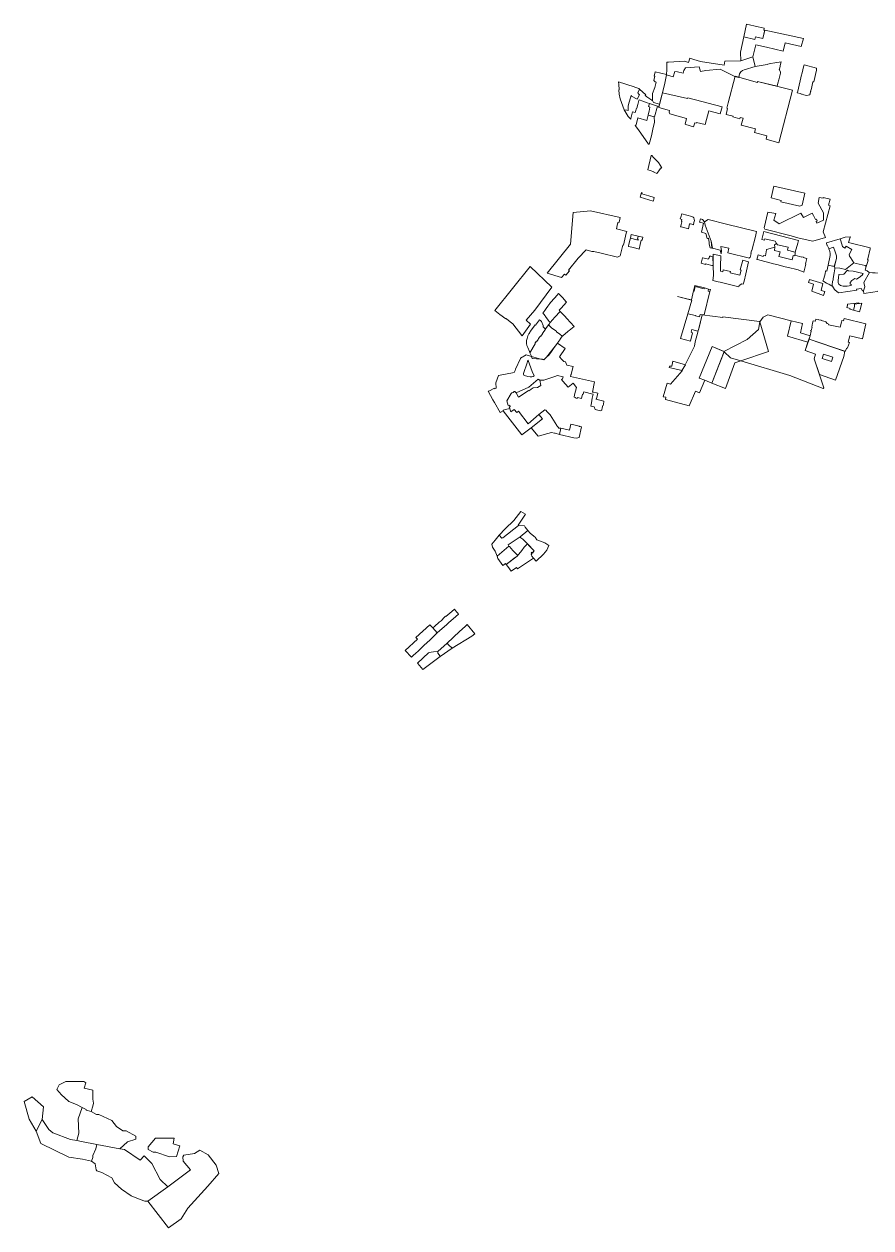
# Model space of a CAD drawing. Extents: x 1392105 to 1399213, y 355893 to 360805.
# Drawn here: x 1392105 to 1395560, y 355893 to 360805 of the extents above; entities that cross this region are included whole.
import ezdxf

# ---------------------------------------------------------------- set-up
doc = ezdxf.new("R2010")
doc.units = 0
doc.header["$MEASUREMENT"] = 0
doc.layers.add('Ранее утвержденные зоны регулирования застройки', color=52, linetype='Continuous')

msp = doc.modelspace()

# ---------------------------------------------------------------- linework, layer by layer
at = {"layer": 'Ранее утвержденные зоны регулирования застройки', "lineweight": 20}
for points in [[(1395127.1, 360779.7), (1395126.2, 360775.7), (1395119.3, 360746.4), (1395089.8, 360753.2), (1395087.2, 360742.5), (1395041.6, 360752.5), (1395028.3, 360691.2), (1395029.4, 360654.9), (1395078.6, 360671), (1395090.9, 360720.8), (1395134.2, 360711.2), (1395202.1, 360695.2), (1395209.8, 360728.3), (1395276.3, 360713.1), (1395285.8, 360745.7), (1395127.1, 360779.7)], [(1395053, 360805.2), (1395041.6, 360752.5), (1395087.2, 360742.5), (1395089.8, 360753.2), (1395119.3, 360746.4), (1395127.1, 360779.7), (1395123, 360780.6), (1395124.8, 360788.5), (1395100.2, 360794.2), (1395053, 360805.2)], [(1394728, 360650.4), (1394734.1, 360650.3), (1394799.9, 360654.2), (1394815.3, 360648.7), (1394821.6, 360666.3), (1394837.2, 360660.9), (1394865.3, 360652.7), (1394961.1, 360637.4), (1394963.8, 360653.5), (1395029.4, 360654.9), (1395078.6, 360671), (1395087.5, 360632.2), (1395042.4, 360618.4), (1395035.8, 360615.6), (1395029.7, 360610.9), (1395026.4, 360606.6), (1395024.2, 360601.6), (1395021.6, 360587.8), (1395004.4, 360591.8), (1394945.1, 360621.4), (1394887.1, 360615.9), (1394864.2, 360612), (1394859.5, 360630.4), (1394803, 360626.1), (1394797.3, 360615.3), (1394794.3, 360604.5), (1394771.5, 360610.7), (1394760.2, 360612), (1394753, 360589.7), (1394726.3, 360597.8), (1394728.1, 360619.5), (1394728, 360650.4)], [(1395193.9, 360650.5), (1395167.5, 360646.8), (1395151.1, 360644.8), (1395139.6, 360642.1), (1395137.3, 360640.5), (1395087.5, 360632.2), (1395042.4, 360618.4), (1395035.8, 360615.6), (1395029.7, 360610.9), (1395026.4, 360606.6), (1395024.2, 360601.6), (1395021.6, 360587.9), (1395097.2, 360567.4), (1395098.1, 360571.2), (1395177.9, 360551.2), (1395180.9, 360563.8), (1395184.2, 360577.3), (1395187.5, 360588.8), (1395191.2, 360604.9), (1395190.9, 360610.9), (1395186.3, 360619.7), (1395186.8, 360621), (1395189.4, 360633.3), (1395189.7, 360635.5), (1395192.9, 360646.6), (1395193.9, 360650.5)], [(1395338.7, 360625.7), (1395287.8, 360638.6), (1395287, 360636.2), (1395278.1, 360600.2), (1395277.7, 360600.3), (1395277.5, 360598.3), (1395261.4, 360531.2), (1395259.8, 360524.7), (1395272, 360521.6), (1395277.4, 360519.8), (1395280.1, 360518.8), (1395286.4, 360517.1), (1395296.9, 360514.4), (1395297.8, 360514.2), (1395310.9, 360516.5), (1395311.6, 360519.5), (1395311.8, 360520), (1395314.3, 360530.1), (1395314.6, 360531.5), (1395314.7, 360531.6), (1395315.4, 360534.4), (1395317.4, 360542.5), (1395322.6, 360569.9), (1395327.1, 360569.1), (1395338.8, 360616.9), (1395337.7, 360619.3), (1395338.1, 360623.7), (1395338.7, 360625.7)], [(1394680.1, 360610.8), (1394726.5, 360599.8), (1394726.3, 360597.8), (1394718.3, 360557.1), (1394698.1, 360478.6), (1394672.7, 360485.8), (1394669.2, 360493.3), (1394668.9, 360521.5), (1394678.6, 360547), (1394683.9, 360568.5), (1394680, 360569.6), (1394674.9, 360575.5), (1394678.6, 360592.6), (1394675.7, 360593.2), (1394680.1, 360610.8)], [(1395006.4, 360592), (1395097.2, 360567.4), (1395098.1, 360571.2), (1395240.9, 360535.3), (1395184, 360321.1), (1395132.8, 360334.9), (1395136.1, 360349.6), (1395085.3, 360363.1), (1395089, 360377.5), (1395030.6, 360392.9), (1395038.3, 360421.3), (1395026.3, 360424.6), (1395024.8, 360419.2), (1394996.8, 360426.5), (1394997.6, 360429.7), (1394980.6, 360434.1), (1394970, 360436.9), (1394975.3, 360460.9), (1394971.8, 360461.8), (1394977.4, 360483.8), (1395006.4, 360592)], [(1394530.5, 360569.2), (1394594.7, 360549.4), (1394597.2, 360548.1), (1394613.7, 360542.2), (1394616, 360540.2), (1394608.5, 360524.4), (1394613.5, 360518.7), (1394616.3, 360516.8), (1394607, 360498.5), (1394583.4, 360511.4), (1394583.9, 360512.3), (1394582, 360513.4), (1394571.4, 360477.4), (1394570, 360469.8), (1394569.4, 360452.2), (1394564.1, 360454), (1394553.2, 360455), (1394536.7, 360499.7), (1394532.9, 360519.6), (1394532, 360537), (1394533.5, 360537.2), (1394532.7, 360537.6), (1394531, 360558.2), (1394530.5, 360569.2)], [(1394616, 360540.2), (1394642, 360516.3), (1394639.2, 360513.6), (1394645.8, 360508.3), (1394666.7, 360494.2), (1394666.5, 360493.9), (1394669.2, 360493.3), (1394672.7, 360485.8), (1394698.1, 360478.6), (1394695.3, 360467.5), (1394689.2, 360469.9), (1394669.1, 360476.9), (1394656.4, 360481.2), (1394647.1, 360484.3), (1394647.1, 360484.2), (1394629, 360490.3), (1394613.9, 360495.4), (1394613.5, 360493.6), (1394609, 360477.2), (1394605, 360462.7), (1394603.4, 360462), (1394599.5, 360448.4), (1394598.3, 360445), (1394587.3, 360447.5), (1394581.2, 360419.4), (1394580, 360417.2), (1394570, 360428.4), (1394553.2, 360455), (1394564.1, 360454), (1394569.4, 360452.2), (1394570, 360469.8), (1394571.4, 360477.4), (1394582, 360513.4), (1394583.9, 360512.3), (1394583.4, 360511.4), (1394607, 360498.5), (1394616.3, 360516.8), (1394613.5, 360518.7), (1394608.5, 360524.4), (1394616, 360540.2)], [(1394656.4, 360481.2), (1394689.2, 360469.9), (1394677, 360426.2), (1394650.7, 360433.3), (1394652.5, 360440.9), (1394654.8, 360450.1), (1394658.2, 360465.8), (1394656.3, 360466.2), (1394656.6, 360467.8), (1394653.2, 360468.7), (1394655.5, 360477.3), (1394656.4, 360481.2)], [(1394710.1, 360525.1), (1394811.3, 360501.2), (1394812.5, 360504.9), (1394952.9, 360468.1), (1394945.6, 360438.9), (1394898.8, 360450.6), (1394884.5, 360394.9), (1394848.2, 360404), (1394847.4, 360400.6), (1394841.1, 360402), (1394836.7, 360386.2), (1394804.8, 360395.1), (1394802.3, 360397.3), (1394808.1, 360420.1), (1394740.3, 360439.1), (1394737, 360445.1), (1394738.8, 360452.8), (1394729.2, 360455.7), (1394694.6, 360465.1), (1394710.1, 360525.1)], [(1394650.7, 360433.3), (1394676.1, 360426.4), (1394677.1, 360404.3), (1394669.9, 360376.4), (1394664.3, 360349.3), (1394655.6, 360315.8), (1394653.3, 360315.8), (1394611.3, 360373.3), (1394597.9, 360391), (1394602.4, 360394.6), (1394609.7, 360422.6), (1394646.4, 360412.3), (1394650.7, 360433.1), (1394650.7, 360433.3)], [(1394650, 360211.1), (1394664.1, 360268.4), (1394666.8, 360268.5), (1394672.7, 360260.4), (1394693.5, 360239.9), (1394706.9, 360219.2), (1394704.9, 360218), (1394701.5, 360214.9), (1394700.4, 360214), (1394694.7, 360206), (1394690.9, 360200.9), (1394687.1, 360195.5), (1394674.2, 360200.5), (1394674.7, 360202), (1394659.7, 360207.4), (1394659.8, 360207.9), (1394650, 360211.1)], [(1395153.4, 360096), (1395194.1, 360085.5), (1395193, 360079.7), (1395270.7, 360062.2), (1395279.6, 360066), (1395291.2, 360114.8), (1395164.3, 360144.2), (1395153.4, 360096)], [(1394618.6, 360098.3), (1394624.3, 360117.3), (1394625.4, 360117), (1394626.9, 360116.6), (1394625.6, 360112.3), (1394654.3, 360104.8), (1394676, 360097.9), (1394674.3, 360091.2), (1394673, 360085.9), (1394671.8, 360082), (1394618.6, 360098.3)], [(1395374.9, 359934.4), (1395323.6, 359919), (1395267.5, 359931.9), (1395243.1, 359938.3), (1395235.4, 359940.9), (1395126.9, 359967.9), (1395124.4, 359974.4), (1395140.2, 360038.1), (1395172.1, 360031.9), (1395164.4, 360005.3), (1395185.7, 359989.6), (1395274.6, 360033.3), (1395284.5, 360015.7), (1395320.4, 360033.3), (1395326.1, 360023.5), (1395333.6, 360008.2), (1395337.8, 360009.4), (1395340.6, 360002.3), (1395336.9, 359999.8), (1395340.1, 359993.2), (1395366.2, 360004.6), (1395366.1, 360035.6), (1395345.5, 360074.2), (1395349.3, 360098.1), (1395365, 360094.6), (1395365.7, 360097), (1395393.5, 360090.2), (1395387.7, 360066), (1395393.5, 360064.2), (1395365, 359957.5), (1395374.9, 359934.4)], [(1394239.5, 359788.6), (1394334.8, 359907), (1394345.4, 360036), (1394416.4, 360042.6), (1394537, 360015.3), (1394533.8, 360002), (1394531.9, 359994), (1394527, 359995.2), (1394524.4, 359983.6), (1394521.5, 359969.9), (1394563.9, 359959.2), (1394562, 359951.4), (1394551.2, 359902.6), (1394548.2, 359903.4), (1394537.3, 359859.8), (1394526, 359854.1), (1394459, 359870.5), (1394429.3, 359877.7), (1394421.5, 359877.8), (1394397.9, 359884.5), (1394365.4, 359849.7), (1394326.4, 359801.5), (1394330.3, 359797.8), (1394314.9, 359780.9), (1394310.2, 359785.2), (1394297.1, 359770.5), (1394239.5, 359788.6)], [(1394783.7, 359977.7), (1394785.9, 359986.6), (1394786.1, 359987.5), (1394789, 359998.3), (1394789.2, 359999.2), (1394788.9, 359999.3), (1394787.8, 360001.5), (1394788.9, 360007.9), (1394782.2, 360009.8), (1394784.4, 360017.8), (1394788, 360031.3), (1394829.4, 360020.4), (1394834.5, 360017.4), (1394837.1, 360014.1), (1394839.4, 360009.2), (1394839.5, 360007.1), (1394839.7, 360003.9), (1394837.5, 359995), (1394835.6, 359986.5), (1394834.5, 359986.8), (1394824.2, 359989.7), (1394820.4, 359990.7), (1394815.2, 359969.6), (1394785.3, 359977.3), (1394783.7, 359977.7)], [(1394864.7, 360010.7), (1394861.3, 359997), (1394877.5, 359992.9), (1394868.4, 359955.7), (1394886.6, 359951.2), (1394891.4, 359930.5), (1394893.8, 359929.9), (1394896.9, 359931), (1394900.8, 359914.2), (1394899.6, 359907.5), (1394904.4, 359892), (1394913.2, 359890.4), (1394908.5, 359918.8), (1394884.3, 359984.4), (1394881, 359997.8), (1394873.5, 360008.4), (1394864.7, 360010.7)], [(1395073.5, 359880.8), (1395074.4, 359880.6), (1395088.9, 359939), (1395093.8, 359958.2), (1394971.3, 359988.9), (1394895.5, 360007.8), (1394881, 359997.8), (1394884.3, 359984.4), (1394908.5, 359918.8), (1394911.6, 359891.9), (1394911.8, 359890.6), (1394913.2, 359890.4), (1394944.5, 359882.6), (1394949.2, 359867.9), (1394950.5, 359880.4), (1394947.3, 359898), (1394980.7, 359890.3), (1394975.9, 359871.9), (1395064.4, 359849.3), (1395065.1, 359852.3), (1395067.9, 359852.8), (1395072, 359868.8), (1395070.7, 359869.1), (1395073.5, 359880.8)], [(1394570.5, 359897.9), (1394570.8, 359900.2), (1394572.5, 359906.2), (1394578.1, 359928.3), (1394578.8, 359931.6), (1394604.6, 359925.2), (1394610.3, 359924), (1394610.9, 359927), (1394608.2, 359927.6), (1394610.9, 359939.9), (1394629.1, 359936.1), (1394629.9, 359935.9), (1394629.8, 359935.5), (1394626.9, 359923.2), (1394626.1, 359923.4), (1394623.3, 359924.1), (1394619.2, 359906.4), (1394614.9, 359887.1), (1394591.9, 359892.9), (1394570.5, 359897.9)], [(1394578.8, 359931.6), (1394582, 359946.6), (1394610.9, 359939.9), (1394608.2, 359927.6), (1394610.9, 359927), (1394610.3, 359924), (1394604.6, 359925.2), (1394578.8, 359931.6)], [(1395123, 359959.2), (1395264.9, 359922.7), (1395261.5, 359910.6), (1395251.6, 359873.8), (1395244.1, 359875.7), (1395224.8, 359880.7), (1395219.4, 359882), (1395223, 359895.4), (1395179.1, 359905), (1395175.4, 359910.4), (1395169.2, 359919.6), (1395127.2, 359929.4), (1395125.4, 359922.9), (1395114.9, 359925.7), (1395118.9, 359942), (1395123, 359959.2)], [(1395099.5, 359863.2), (1395111.8, 359859.8), (1395120.6, 359857.4), (1395121.6, 359861.5), (1395129.9, 359859.2), (1395134.6, 359884.4), (1395134.2, 359885.9), (1395168.5, 359894.5), (1395167.1, 359881.1), (1395190, 359875.5), (1395185.9, 359861.3), (1395184.9, 359857.3), (1395239.1, 359843.8), (1395243.5, 359860.8), (1395249.5, 359859.2), (1395250.2, 359861.8), (1395277.8, 359854.3), (1395278, 359855.1), (1395284.6, 359853.5), (1395284.3, 359852.2), (1395298.6, 359848.6), (1395293.2, 359826.3), (1395294.5, 359826), (1395286.1, 359793.1), (1395263.1, 359801.7), (1395257.4, 359803.1), (1395223.6, 359811.6), (1395210.8, 359815.2), (1395176.6, 359823.7), (1395162.8, 359826.9), (1395097.1, 359844.4), (1395095.3, 359845), (1395099.5, 359863.2)], [(1395184.9, 359857.3), (1395190, 359875.5), (1395167.1, 359881.1), (1395168.5, 359894.5), (1395166.4, 359904.3), (1395175.4, 359910.4), (1395179.1, 359905), (1395223, 359895.4), (1395219.4, 359882), (1395251.6, 359873.8), (1395251.1, 359865.7), (1395250.2, 359861.8), (1395249.5, 359859.2), (1395243.5, 359860.8), (1395239.1, 359843.8), (1395184.9, 359857.3)], [(1395491, 359830.9), (1395477.1, 359852.3), (1395472.8, 359857.7), (1395471.1, 359864.6), (1395481.8, 359885), (1395459.5, 359898.8), (1395454, 359891.2), (1395444.9, 359897.6), (1395436.9, 359920.6), (1395434.5, 359929.1), (1395378.4, 359912.6), (1395381, 359903.2), (1395381.1, 359903), (1395388.6, 359889.6), (1395389, 359888.4), (1395407.7, 359894.9), (1395414.9, 359875.2), (1395420, 359858.9), (1395420.3, 359849.1), (1395411, 359815.9), (1395413.2, 359810.2), (1395433.6, 359808.6), (1395456.5, 359803.1), (1395491, 359830.9)], [(1395410.9, 359815.7), (1395420.3, 359849.1), (1395420, 359858.9), (1395414.9, 359875.2), (1395407.7, 359894.9), (1395389, 359888.4), (1395392.6, 359877.6), (1395394.5, 359868.6), (1395394.6, 359860.8), (1395386.1, 359821.6), (1395403.6, 359817.8), (1395406.5, 359817), (1395410.9, 359815.7)], [(1395541.2, 359816.1), (1395547.1, 359836.3), (1395548.7, 359842.5), (1395546.5, 359843.1), (1395547.4, 359846.6), (1395556.8, 359888.5), (1395557.7, 359892), (1395469.2, 359913.7), (1395473.7, 359931.5), (1395475.7, 359935.3), (1395476.7, 359936.9), (1395454.8, 359935.1), (1395434.5, 359929.1), (1395436.9, 359920.6), (1395444.9, 359897.6), (1395454, 359891.2), (1395459.5, 359898.8), (1395481.8, 359885), (1395471.1, 359864.6), (1395472.8, 359857.7), (1395477.1, 359852.3), (1395491, 359830.9), (1395500.6, 359828.5), (1395511.8, 359825.6), (1395536.6, 359819.7), (1395537.8, 359819), (1395539.7, 359817.3), (1395541.2, 359816.1)], [(1394916.2, 359855.5), (1394910.5, 359856.7), (1394907.2, 359857.5), (1394902.3, 359858.6), (1394902.1, 359857.1), (1394901.7, 359857.1), (1394900, 359850.3), (1394896.9, 359849.8), (1394895.8, 359846), (1394891.9, 359846.9), (1394873.7, 359851.3), (1394873.5, 359851.3), (1394868.2, 359828.9), (1394885, 359824), (1394885.6, 359826.6), (1394891.3, 359825.1), (1394910.5, 359820.1), (1394917.1, 359820.4), (1394916.2, 359855.5)], [(1395049.5, 359786.7), (1395055.4, 359811), (1395058.3, 359822.4), (1395061.2, 359835.2), (1395037, 359841.5), (1395026.7, 359802), (1395031.3, 359800.8), (1395025.8, 359780.6), (1394985.4, 359790.7), (1394986.7, 359795.6), (1394957.7, 359802.5), (1394955.8, 359794.7), (1394946.5, 359797.2), (1394947.1, 359817.1), (1394948.3, 359859), (1394916.1, 359866.6), (1394916.2, 359855.5), (1394915.1, 359855.8), (1394917.1, 359821.8), (1394917.9, 359778.8), (1394917.9, 359778.8), (1394917.9, 359778.8), (1394915.1, 359758.6), (1394936.4, 359753.6), (1394944.7, 359751.6), (1394977.3, 359743.2), (1395020.6, 359732.4), (1395022.1, 359737.9), (1395033.9, 359745.1), (1395039.4, 359743.6), (1395042.5, 359755.5), (1395049.5, 359786.7)], [(1394025.5, 359637), (1394170.1, 359815.8), (1394258.4, 359732.1), (1394188.4, 359637.6), (1394153.2, 359597.6), (1394171.4, 359581.3), (1394137.5, 359532.6), (1394135.1, 359535), (1394098.4, 359581.5), (1394093.3, 359586.1), (1394075, 359601.5), (1394075.1, 359601.9), (1394072.2, 359604.4), (1394070.1, 359602), (1394046.4, 359620.6), (1394025.5, 359637)], [(1395412.6, 359806.2), (1395412.9, 359808.1), (1395413.2, 359810.2), (1395410.9, 359815.7), (1395407.3, 359816.8), (1395403.6, 359817.8), (1395386.1, 359821.6), (1395380.7, 359797.4), (1395375.3, 359798.7), (1395375, 359797.6), (1395373.8, 359786.1), (1395373.8, 359785.8), (1395367.7, 359766.9), (1395366.4, 359762.9), (1395364.6, 359757.3), (1395379.3, 359748.4), (1395387.3, 359743.6), (1395387.9, 359743.3), (1395388.4, 359743.1), (1395388.6, 359743.5), (1395393.2, 359741), (1395395.4, 359739.7), (1395399.8, 359737.3), (1395403, 359735.5), (1395402.7, 359741), (1395402.7, 359741.1), (1395404.1, 359754.4), (1395405.8, 359761), (1395406.7, 359766.5), (1395409.2, 359781.8), (1395409.4, 359783.4), (1395410.4, 359790.5), (1395412.6, 359806.2)], [(1395530.6, 359716.6), (1395534.9, 359732.4), (1395530.8, 359750.5), (1395555, 359791), (1395553, 359792), (1395544.5, 359798), (1395536.7, 359800.8), (1395541.2, 359816.1), (1395539.7, 359817.3), (1395537.8, 359819), (1395536.6, 359819.7), (1395511.8, 359825.6), (1395500.6, 359828.5), (1395491, 359830.9), (1395456.5, 359803.1), (1395433.6, 359808.6), (1395413.2, 359810.2), (1395412.9, 359808.1), (1395412.6, 359806.2), (1395410.4, 359790.5), (1395409.4, 359783.4), (1395409.2, 359781.8), (1395406.7, 359766.5), (1395405.8, 359761), (1395404.1, 359754.4), (1395402.7, 359741.1), (1395402.7, 359741), (1395403, 359735.5), (1395411.4, 359721.6), (1395422.1, 359712.6), (1395430, 359708.6), (1395502.8, 359718.9), (1395502, 359723), (1395520.7, 359726.7), (1395526.4, 359716.3), (1395530.6, 359716.6)], [(1395480.1, 359738.3), (1395479.4, 359742), (1395475.6, 359745.8), (1395475, 359751.2), (1395482.7, 359759.5), (1395495.1, 359767.5), (1395501, 359764.4), (1395512.2, 359771.5), (1395524.8, 359780.2), (1395529.3, 359787.9), (1395487.3, 359797.6), (1395469.4, 359797.7), (1395464.7, 359801.5), (1395449.5, 359784.3), (1395429.9, 359783.7), (1395428.5, 359770.3), (1395426.5, 359760.3), (1395426.6, 359750.7), (1395429.9, 359743.2), (1395436, 359738.5), (1395447, 359735.9), (1395456.6, 359735.4), (1395464, 359735.5), (1395480.1, 359738.3)], [(1395309.6, 359762.9), (1395364.6, 359746.5), (1395356.9, 359718.2), (1395371.8, 359714), (1395366.4, 359697.3), (1395319.1, 359715), (1395326.6, 359744.2), (1395306.2, 359750.3), (1395309.6, 359762.9)], [(1395628.2, 359724.7), (1395625.6, 359734.5), (1395624, 359739.5), (1395614.6, 359745), (1395612.5, 359751.3), (1395610.5, 359786.5), (1395610.4, 359788.3), (1395577.3, 359789.8), (1395569.3, 359790.6), (1395569.1, 359789.9), (1395566.2, 359790.1), (1395555, 359791), (1395530.8, 359750.5), (1395534.9, 359732.4), (1395530.6, 359716.6), (1395531.9, 359705.5), (1395568.7, 359711.1), (1395585.7, 359714.5), (1395598, 359718.8), (1395628.2, 359724.7)], [(1394222, 359625.6), (1394230.1, 359636.9), (1394235.6, 359644.9), (1394241.5, 359654), (1394245.9, 359660), (1394249.8, 359664.6), (1394253.2, 359668.5), (1394255.7, 359671.4), (1394266.3, 359683.5), (1394270.3, 359688.1), (1394279.1, 359698.3), (1394286, 359705.8), (1394295.8, 359695.3), (1394296.5, 359694.4), (1394302.4, 359688.1), (1394303.9, 359686.5), (1394307.6, 359682.6), (1394318.6, 359670.8), (1394295.7, 359645.7), (1394294.7, 359644.4), (1394288.7, 359637.8), (1394292.5, 359632.6), (1394270.6, 359609), (1394251.5, 359587), (1394247.6, 359592), (1394243.4, 359597.3), (1394240.5, 359601), (1394240.1, 359601.4), (1394235.3, 359608.3), (1394232.5, 359612.3), (1394231, 359614.3), (1394226.1, 359621.1), (1394223, 359624.4), (1394222, 359625.6)], [(1394902.9, 359713.5), (1394895.5, 359715.1), (1394897.6, 359724.1), (1394880.8, 359728.3), (1394880.1, 359725.3), (1394843.4, 359734.4), (1394838.8, 359715.8), (1394836.8, 359716.3), (1394827.8, 359680), (1394791.2, 359688.5), (1394771.5, 359693), (1394829.6, 359679.1), (1394813.1, 359622.9), (1394844.9, 359615.9), (1394844.6, 359614.6), (1394860.7, 359610.9), (1394863.3, 359620.7), (1394879.9, 359618.5), (1394902.9, 359713.5)], [(1394842.1, 359737.8), (1394836.8, 359716.3), (1394838.8, 359715.8), (1394843.4, 359734.4), (1394880.1, 359725.3), (1394880.8, 359728.3), (1394842.1, 359737.8)], [(1394905, 359722.3), (1394897.6, 359724.1), (1394895.5, 359715.1), (1394902.9, 359713.5), (1394905, 359722.3)], [(1395462.6, 359648.1), (1395464.5, 359658.4), (1395463.3, 359651.7), (1395465, 359661.9), (1395511.6, 359668.2), (1395511.9, 359665), (1395492.7, 359662.1), (1395493.7, 359652.5), (1395489.7, 359637.5), (1395474.7, 359641.9), (1395475.4, 359644.8), (1395462.6, 359648.1)], [(1395514.1, 359631.6), (1395517.2, 359643.9), (1395519.2, 359651.4), (1395523, 359666), (1395492.7, 359662.1), (1395493.7, 359652.5), (1395489.7, 359637.5), (1395514.1, 359631.6)], [(1394190, 359578.2), (1394192.1, 359576.2), (1394208, 359598.1), (1394213.9, 359593.9), (1394216.3, 359592.1), (1394222.7, 359575.1), (1394223, 359569.2), (1394231.8, 359560.4), (1394219.6, 359543.2), (1394219.9, 359542.9), (1394219.3, 359542.1), (1394220.5, 359541.3), (1394213.3, 359531.1), (1394211.6, 359532.3), (1394210.1, 359530.2), (1394207.9, 359527.2), (1394205.6, 359523.9), (1394204.1, 359521.8), (1394202.1, 359518.8), (1394202.5, 359518.5), (1394195.6, 359508.9), (1394193.6, 359510.3), (1394191.3, 359506.5), (1394190.3, 359504.8), (1394189.6, 359500.1), (1394168.8, 359463.9), (1394168.5, 359464.5), (1394166.8, 359468.7), (1394159.7, 359485.8), (1394156.6, 359493.7), (1394155.7, 359496.6), (1394155, 359499.1), (1394154.6, 359501.4), (1394154.4, 359505.4), (1394154.8, 359509.6), (1394155.4, 359514.2), (1394157.2, 359521.6), (1394158.5, 359527), (1394160.4, 359533), (1394162.4, 359537.8), (1394164, 359540.8), (1394165.3, 359542.9), (1394168.2, 359547.3), (1394170.2, 359550.2), (1394175.2, 359557.4), (1394190, 359578.2)], [(1394244.5, 359578), (1394248.9, 359582.5), (1394251.5, 359587), (1394270.6, 359609), (1394292.5, 359632.6), (1394311.3, 359613.3), (1394319.9, 359603.4), (1394349.6, 359571.6), (1394336.3, 359560.8), (1394328.9, 359554.7), (1394325.1, 359551.6), (1394321.6, 359548.8), (1394304, 359534.4), (1394301.3, 359532.2), (1394301, 359531.8), (1394290.2, 359539.3), (1394276.9, 359549.8), (1394276.8, 359551.5), (1394273.9, 359553.7), (1394257.4, 359565.6), (1394244.5, 359578)], [(1395101.2, 359558.4), (1395106.4, 359589.7), (1395106.1, 359590.9), (1394956.5, 359610.1), (1394956.2, 359607.9), (1394872.3, 359619), (1394853.9, 359547.4), (1394842.8, 359508), (1394840.2, 359490.6), (1394790.4, 359390.8), (1394743, 359336.1), (1394728.3, 359340.5), (1394713.1, 359284.7), (1394723.9, 359282.1), (1394721.6, 359273.4), (1394818.8, 359247.7), (1394845.1, 359306.6), (1394860.6, 359300.1), (1394882, 359351.7), (1394859.2, 359360.4), (1394911.9, 359489), (1394959.7, 359469.6), (1395055.8, 359517.4), (1395101.2, 359558.4)], [(1394824.4, 359511.6), (1394783.7, 359522.7), (1394813.1, 359622.9), (1394844.9, 359615.9), (1394844.6, 359614.6), (1394860.7, 359611), (1394863.3, 359620.7), (1394872.3, 359619), (1394857.6, 359561.8), (1394854.6, 359551.5), (1394829.4, 359558.9), (1394826.4, 359547.5), (1394832.8, 359545.6), (1394824.4, 359511.6), (1394824.4, 359511.6)], [(1395303.5, 359507.2), (1395220, 359531.6), (1395235.3, 359594.8), (1395139.5, 359618.9), (1395120.9, 359609.1), (1395106.6, 359590.6), (1395106.4, 359589.7), (1395143, 359468.5), (1395029.8, 359430.9), (1395229.9, 359371), (1395365.8, 359318), (1395367.5, 359321.3), (1395328.2, 359439.5), (1395334.3, 359458.9), (1395292.4, 359473.1), (1395303.5, 359507.2)], [(1395335.8, 359601.7), (1395345.1, 359599.6), (1395347.7, 359599), (1395357.1, 359596.8), (1395356.9, 359595.8), (1395374, 359591.3), (1395375.9, 359590.7), (1395381.1, 359582.8), (1395388.1, 359581.2), (1395387.5, 359578.2), (1395434.6, 359568), (1395435.7, 359572.2), (1395437.6, 359579.8), (1395439.7, 359588.4), (1395441.1, 359593.8), (1395441.6, 359596.1), (1395448.2, 359594.3), (1395451.4, 359604), (1395539.2, 359581.5), (1395526.3, 359520.2), (1395474.8, 359533.6), (1395467.8, 359506.7), (1395472.4, 359505.3), (1395465.3, 359483.5), (1395460.2, 359481.5), (1395455.8, 359469.5), (1395308.6, 359519.2), (1395312.1, 359533.6), (1395316.5, 359552.1), (1395314, 359552.8), (1395314.7, 359555.5), (1395317.1, 359555), (1395320.5, 359568.3), (1395318.5, 359568.8), (1395322.3, 359584.8), (1395324.6, 359594.8), (1395334.1, 359592.3), (1395335.8, 359601.7)], [(1394281, 359503.7), (1394281.1, 359503.7), (1394282.9, 359506.3), (1394290.5, 359517), (1394291.9, 359519), (1394301, 359531.8), (1394290.2, 359539.3), (1394276.9, 359549.8), (1394276.8, 359551.5), (1394273.9, 359553.7), (1394257.4, 359565.6), (1394244.5, 359578), (1394233.3, 359562.5), (1394231.8, 359560.4), (1394219.6, 359543.2), (1394219.9, 359542.9), (1394219.3, 359542.1), (1394220.5, 359541.3), (1394213.3, 359531.1), (1394211.6, 359532.3), (1394210.1, 359530.2), (1394207.9, 359527.2), (1394205.6, 359523.9), (1394204.1, 359521.8), (1394202.1, 359518.8), (1394202.5, 359518.5), (1394195.6, 359508.9), (1394193.6, 359510.3), (1394191.3, 359506.5), (1394190.3, 359504.8), (1394189.6, 359500.1), (1394168.8, 359463.9), (1394174.7, 359449.8), (1394174.9, 359449.2), (1394213.8, 359437.9), (1394219.8, 359437.4), (1394227.3, 359436.8), (1394233.6, 359443.9), (1394235.9, 359446.5), (1394281, 359503.7)], [(1395106.4, 359589.7), (1395101.2, 359558.4), (1395055.8, 359517.4), (1394959.7, 359469.6), (1394961.7, 359468.8), (1394961.2, 359467.3), (1394987.9, 359443.5), (1395029.8, 359430.9), (1395143, 359468.5), (1395106.4, 359589.7)], [(1395235.3, 359594.8), (1395281.5, 359583.1), (1395272.6, 359545.3), (1395312.1, 359533.6), (1395303.5, 359507.2), (1395220, 359531.6), (1395235.3, 359594.8)], [(1394336.2, 359374), (1394336.8, 359375.7), (1394339.7, 359387.7), (1394344.6, 359407.5), (1394319, 359413.8), (1394314.3, 359427.4), (1394307.1, 359428.9), (1394298.6, 359437), (1394289.6, 359446.8), (1394312.5, 359481.8), (1394281.1, 359503.7), (1394272.9, 359492.2), (1394265.5, 359481.7), (1394256.7, 359469.3), (1394245.7, 359453.8), (1394245.7, 359453.5), (1394235.9, 359446.5), (1394225.3, 359434.5), (1394213.8, 359437.9), (1394178.5, 359440.7), (1394174.9, 359449.2), (1394153.8, 359455.4), (1394130.7, 359441.6), (1394129.7, 359440.5), (1394110.2, 359397.5), (1394108, 359391.7), (1394105.7, 359385.7), (1394105, 359383.8), (1394039.9, 359371.8), (1394029.1, 359341.6), (1394030.6, 359319.6), (1394025.5, 359316.8), (1394023.7, 359319.7), (1394000.9, 359307.9), (1393998.7, 359306.7), (1394017.9, 359272.1), (1394023.7, 359261.1), (1394047.4, 359219.6), (1394059.7, 359227.1), (1394059, 359230.3), (1394068.9, 359232.5), (1394086.3, 359236.7), (1394084.7, 359243.2), (1394087.8, 359243.9), (1394086.4, 359250.5), (1394080.3, 359249), (1394074.6, 359267.8), (1394092, 359297.8), (1394095, 359299.8), (1394100.1, 359302.3), (1394104.6, 359306.3), (1394107.5, 359305.2), (1394112, 359300.5), (1394163.8, 359324.2), (1394202.6, 359355.9), (1394209.8, 359352.2), (1394225, 359351.5), (1394269.9, 359367.4), (1394281.6, 359371.6), (1394303.9, 359366.3), (1394301.7, 359357.7), (1394298, 359354.3), (1394303.4, 359347.8), (1394324.5, 359323.7), (1394345.2, 359340.3), (1394359.2, 359322.3), (1394351.3, 359292), (1394349, 359282.7), (1394356.4, 359280.9), (1394356, 359279.2), (1394361.6, 359277.8), (1394362.5, 359281.7), (1394368.9, 359280.2), (1394379, 359277.9), (1394383.3, 359295.4), (1394386.3, 359294.8), (1394388.5, 359304.2), (1394425.3, 359295.2), (1394426.3, 359295), (1394422.4, 359278.1), (1394419.6, 359260), (1394416.7, 359246.7), (1394431.1, 359243.8), (1394435.3, 359232.3), (1394456.7, 359227.1), (1394462.2, 359229.7), (1394462.4, 359230.8), (1394464.2, 359239.8), (1394465.9, 359249.1), (1394467.9, 359248.7), (1394469, 359254), (1394468.8, 359254.1), (1394469.3, 359256.1), (1394470, 359263.6), (1394470.5, 359265.9), (1394470.7, 359266.9), (1394464.5, 359268.3), (1394453.8, 359270.8), (1394438.4, 359274.4), (1394440.3, 359275.2), (1394440.5, 359276.6), (1394445.6, 359298.6), (1394439.8, 359299.9), (1394427.9, 359302.5), (1394423.7, 359303.4), (1394432.8, 359345.7), (1394334.7, 359367.3), (1394336.2, 359374)], [(1394256.7, 359469.3), (1394265.5, 359481.7), (1394272.9, 359492.2), (1394281.1, 359503.7), (1394281, 359503.7), (1394235.9, 359446.5), (1394245.7, 359453.5), (1394245.7, 359453.8), (1394256.7, 359469.3)], [(1395307.6, 359519.2), (1395453.8, 359471.1), (1395449.7, 359449), (1395416.4, 359352.8), (1395350.7, 359374.7), (1395328.2, 359439.5), (1395334.3, 359458.9), (1395292.4, 359473.1), (1395307.6, 359519.2)], [(1394174.9, 359449.2), (1394178.5, 359440.7), (1394213.8, 359437.9), (1394174.9, 359449.2)], [(1394961.7, 359468.8), (1394910.9, 359339.8), (1394882, 359351.7), (1394859.2, 359360.4), (1394911.9, 359489), (1394961.7, 359468.8)], [(1395029.8, 359430.9), (1394987.9, 359443.5), (1394961.2, 359467.3), (1394910.9, 359339.8), (1394966.8, 359318.4), (1395005.5, 359422.9), (1395029.8, 359430.9)], [(1395367, 359458.3), (1395404.9, 359445.6), (1395398.8, 359428), (1395361, 359440.9), (1395367, 359458.3)], [(1394142.8, 359376), (1394143, 359379.7), (1394156.9, 359422.9), (1394160.4, 359433.9), (1394161, 359431.9), (1394172.9, 359402.3), (1394178.5, 359387.3), (1394185.7, 359370.2), (1394181.8, 359367.1), (1394176.3, 359365.6), (1394169.9, 359365.2), (1394159.6, 359367.4), (1394146.6, 359370.9), (1394144.1, 359372.8), (1394142.8, 359376)], [(1394227.3, 359436.8), (1394219.8, 359437.4), (1394213.8, 359437.9), (1394225.3, 359434.5), (1394227.3, 359436.8)], [(1394751.8, 359429.5), (1394803.7, 359415.2), (1394788.4, 359391.8), (1394737.1, 359403.9), (1394738.4, 359409.8), (1394748, 359408.9), (1394751.8, 359429.5)], [(1394121.5, 359283.1), (1394112, 359300.5), (1394163.8, 359324.2), (1394202.6, 359355.9), (1394209.8, 359352.2), (1394213.8, 359329.7), (1394199.1, 359322.4), (1394182.5, 359320.8), (1394173.8, 359314.8), (1394172.7, 359314.1), (1394164.5, 359308.5), (1394163.4, 359309.5), (1394157.2, 359305.3), (1394121.5, 359283.1)], [(1394135.5, 359128.8), (1394059.7, 359227.1), (1394059, 359230.3), (1394068.9, 359232.5), (1394086.3, 359236.7), (1394086.5, 359235.1), (1394087.1, 359234.7), (1394090.3, 359223.5), (1394104.7, 359232.6), (1394115.3, 359219.6), (1394122, 359225.1), (1394161.7, 359173.4), (1394205.7, 359211.4), (1394220.6, 359194.1), (1394173.5, 359157.9), (1394135.5, 359128.8)], [(1394202.3, 359123.8), (1394173.5, 359157.9), (1394220.6, 359194.1), (1394205.7, 359211.4), (1394229, 359231.5), (1394234, 359229.3), (1394239.7, 359223.1), (1394246.8, 359215.3), (1394250.8, 359210.3), (1394278.5, 359167.3), (1394280.4, 359164.7), (1394284.7, 359160.1), (1394286.5, 359156.3), (1394294.9, 359156), (1394289, 359131), (1394271.7, 359135.2), (1394269.6, 359135.6), (1394257.3, 359138.6), (1394202.3, 359123.8)], [(1394289, 359131), (1394294.9, 359156), (1394330, 359147.7), (1394336.2, 359172.4), (1394341.9, 359170.9), (1394369.4, 359164.1), (1394371.1, 359163.7), (1394373.8, 359163.1), (1394378.9, 359162), (1394369.4, 359118.2), (1394359.1, 359115.2), (1394348.4, 359116.8), (1394289, 359131)], [(1394122.2, 358759), (1394058.4, 358708.3), (1394054.1, 358706.9), (1394043.5, 358719.4), (1394067.8, 358744.8), (1394102.8, 358779.4), (1394131.7, 358816.8), (1394150.2, 358805.4), (1394120.9, 358760.2), (1394122.2, 358759)], [(1394035.7, 358634.1), (1394026.6, 358654.4), (1394015.5, 358670), (1394012.7, 358683.1), (1394026.5, 358698.7), (1394043.5, 358719.4), (1394054.1, 358706.9), (1394058.4, 358708.3), (1394122.2, 358759), (1394146.6, 358757.9), (1394148.7, 358752.6), (1394159.7, 358739.1), (1394128.8, 358712.8), (1394080.2, 358680.3), (1394082.3, 358674.9), (1394035.7, 358634.1)], [(1394132.3, 358708.5), (1394128.8, 358712.8), (1394159.7, 358739.1), (1394169.6, 358727.4), (1394184.1, 358715.1), (1394186.4, 358713.7), (1394189.8, 358711.6), (1394197.3, 358700.9), (1394229.5, 358688.7), (1394245.3, 358677.3), (1394238.2, 358658.1), (1394224.7, 358641.8), (1394193.6, 358613.8), (1394183.2, 358625.5), (1394176.1, 358633.5), (1394173.2, 358638.7), (1394176.2, 358644.1), (1394173.4, 358647), (1394176.1, 358649.7), (1394178.9, 358646.8), (1394181.6, 358650.6), (1394186.7, 358656.1), (1394139.8, 358703.4), (1394132.3, 358708.5)], [(1394082.3, 358674.9), (1394085.3, 358672.7), (1394099.2, 358657.6), (1394118.9, 358636.2), (1394116.8, 358633.5), (1394071.6, 358600.3), (1394068.9, 358603.6), (1394058.3, 358595.5), (1394037.4, 358624.5), (1394035.7, 358634.1), (1394082.3, 358674.9)], [(1394071.6, 358600.3), (1394103.4, 358623.8), (1394116.8, 358633.5), (1394135.7, 358657.3), (1394145.3, 358670.7), (1394159.3, 358683.6), (1394186.7, 358656.1), (1394183.7, 358653), (1394181.6, 358650.6), (1394178.9, 358646.8), (1394176.1, 358649.7), (1394173.4, 358647), (1394176.2, 358644.1), (1394173.2, 358638.7), (1394176.1, 358633.5), (1394183.2, 358625.5), (1394171.8, 358617), (1394117.7, 358582.6), (1394114.5, 358587.7), (1394091.6, 358573.1), (1394079.1, 358592.1), (1394071.6, 358600.3)], [(1393865.8, 358387.7), (1393876.9, 358397.9), (1393875.4, 358399.8), (1393869.8, 358407.2), (1393865.5, 358411.9), (1393860.4, 358418.1), (1393849.6, 358408.8), (1393825.3, 358387.3), (1393824.2, 358388.8), (1393815.5, 358381.4), (1393810.2, 358373.6), (1393806.2, 358370.2), (1393799, 358364.9), (1393779.5, 358346.9), (1393772.5, 358340.8), (1393790.7, 358321.4), (1393829.3, 358355.1), (1393833.2, 358358.9), (1393836.5, 358362.1), (1393865.8, 358387.7)], [(1393790.7, 358321.4), (1393772.5, 358340.8), (1393760.6, 358353.5), (1393703.7, 358302.7), (1393710.3, 358295.5), (1393660.3, 358249.1), (1393686.1, 358222.3), (1393695.5, 358230.7), (1393700.8, 358235.5), (1393715.4, 358248.8), (1393721.2, 358254.3), (1393730.8, 358264.5), (1393735.7, 358269.2), (1393762, 358293), (1393766.9, 358297.6), (1393788.5, 358319.2), (1393790.7, 358321.4)], [(1393851.1, 358258.3), (1393931.5, 358306.9), (1393944.6, 358316.8), (1393912.2, 358355), (1393904, 358347.1), (1393881.4, 358326.1), (1393831.2, 358279.1), (1393837, 358272.4), (1393851.1, 358258.3)], [(1393803.1, 358224.2), (1393851.1, 358258.3), (1393837, 358272.4), (1393831.2, 358279.1), (1393793.1, 358245.5), (1393793.5, 358238.7), (1393798.5, 358231.5), (1393803.1, 358224.2)], [(1393711.8, 358195.9), (1393731.8, 358172.1), (1393803.1, 358224.2), (1393798.5, 358231.5), (1393793.5, 358238.7), (1393793.1, 358245.5), (1393774.9, 358243.1), (1393766.3, 358241.9), (1393755.2, 358239.3), (1393710.2, 358197.3), (1393711.8, 358195.9)], [(1392237.6, 356457.7), (1392247.2, 356476.6), (1392274.9, 356489.7), (1392348.6, 356490.1), (1392356, 356485.3), (1392349.9, 356462.5), (1392384.8, 356455.1), (1392385.7, 356429), (1392385, 356426.2), (1392385.5, 356418), (1392388.2, 356402.3), (1392384.9, 356389.4), (1392377.9, 356367.4), (1392357.5, 356372.6), (1392358.6, 356375.5), (1392342.2, 356384.5), (1392318.3, 356396.1), (1392287.8, 356409.2), (1392270.3, 356423.7), (1392257.9, 356436.4), (1392237.6, 356457.7)], [(1392184.1, 356387.4), (1392137.3, 356427.1), (1392104.6, 356408.7), (1392125.8, 356336.2), (1392154, 356286.9), (1392178.6, 356334.7), (1392184.1, 356387.4)], [(1392320.1, 356249.1), (1392339.5, 356245.6), (1392401.6, 356233.4), (1392495.8, 356215.4), (1392526.6, 356244), (1392560, 356255.2), (1392560.1, 356267), (1392521.5, 356289.1), (1392508.1, 356288.5), (1392481.9, 356307), (1392462.6, 356331.2), (1392409, 356355.2), (1392400.8, 356356), (1392377.9, 356367.4), (1392357.5, 356372.6), (1392358.6, 356375.5), (1392342.2, 356384.5), (1392325.5, 356338.2), (1392327.4, 356279), (1392320.1, 356249.1)], [(1392379.5, 356165), (1392342.9, 356173.8), (1392286.9, 356181.6), (1392172.7, 356237.5), (1392154, 356286.9), (1392178.6, 356334.7), (1392206.3, 356294.1), (1392222.5, 356281.1), (1392294.5, 356253.9), (1392320.1, 356249.1), (1392339.5, 356245.6), (1392401.6, 356233.4), (1392396.9, 356215.8), (1392385.4, 356187.8), (1392385.2, 356179.4), (1392379.5, 356165)], [(1392717.2, 356258.9), (1392640.9, 356258.5), (1392611.1, 356224.2), (1392611.6, 356212.5), (1392631.9, 356202), (1392642.3, 356202.4), (1392698.5, 356182.7), (1392727, 356184), (1392740, 356228), (1392713, 356235.5), (1392717.2, 356258.9)], [(1392597.7, 356002.4), (1392578.9, 356008.2), (1392541.5, 356024), (1392502.5, 356050.5), (1392473.5, 356076.3), (1392462.7, 356096.5), (1392422.2, 356119), (1392401.1, 356126.1), (1392398.7, 356129.8), (1392395.3, 356154.4), (1392379.5, 356165), (1392385.2, 356179.4), (1392385.4, 356187.8), (1392396.9, 356215.8), (1392401.6, 356233.4), (1392495.8, 356215.4), (1392514.1, 356213), (1392579, 356168.9), (1392594, 356186.6), (1392626, 356155), (1392659.3, 356090.2), (1392691.7, 356059.7), (1392610, 356002.4), (1392597.7, 356002.4)], [(1392610, 356002.4), (1392694, 355892.7), (1392745.9, 355930), (1392772.4, 355973.8), (1392854.4, 356062.6), (1392899.8, 356114.4), (1392888.2, 356149.2), (1392856.2, 356191.3), (1392822.3, 356209.6), (1392800.4, 356195.8), (1392756.2, 356189.7), (1392752.9, 356183), (1392754, 356164.8), (1392784, 356129.3), (1392691.7, 356059.7), (1392610, 356002.4)]]:
    msp.add_lwpolyline(points, dxfattribs=at)

doc.saveas('drawing.dxf')
